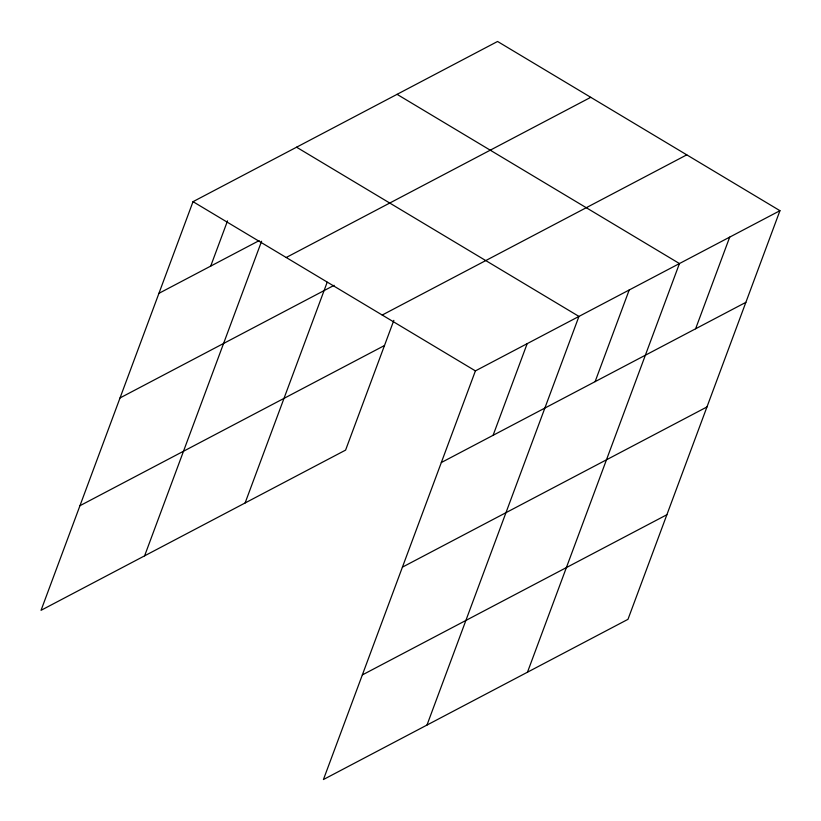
<?xml version="1.0" encoding="UTF-8"?>
<svg xmlns="http://www.w3.org/2000/svg" width="821" height="821" viewBox="0 0 821 821"><rect width="100%" height="100%" fill="white"/><g stroke="black" fill="none" stroke-linecap="round" stroke-linejoin="round"><path stroke-width="1.23" d="M779.95 210.689L475.41 370.887L323.433 779.529L627.973 619.332L779.95 210.689L497.567 41.471L193.027 201.668L41.05 610.311L345.59 450.113L393.844 320.364M210.71 266.096L227.53 220.859M144.599 555.848L261.591 241.241M245.099 502.986L327.169 282.28M493.093 435.315L527.174 343.65M426.982 725.056L578.949 316.413L296.566 147.205M595.112 381.642L629.204 289.987M527.482 672.194L679.449 263.551L397.066 94.343M695.613 328.78L729.705 237.125M158.935 293.333L259.108 240.645M286.211 257.507L590.751 97.319M120.03 397.939L334.126 285.318M382.217 315.038L686.767 154.851M79.955 505.705L384.495 345.518M441.318 462.541L745.858 302.354M402.413 567.147L706.963 406.949M362.338 674.924L666.878 514.726M193.027 201.668L475.41 370.887"/></g></svg>
